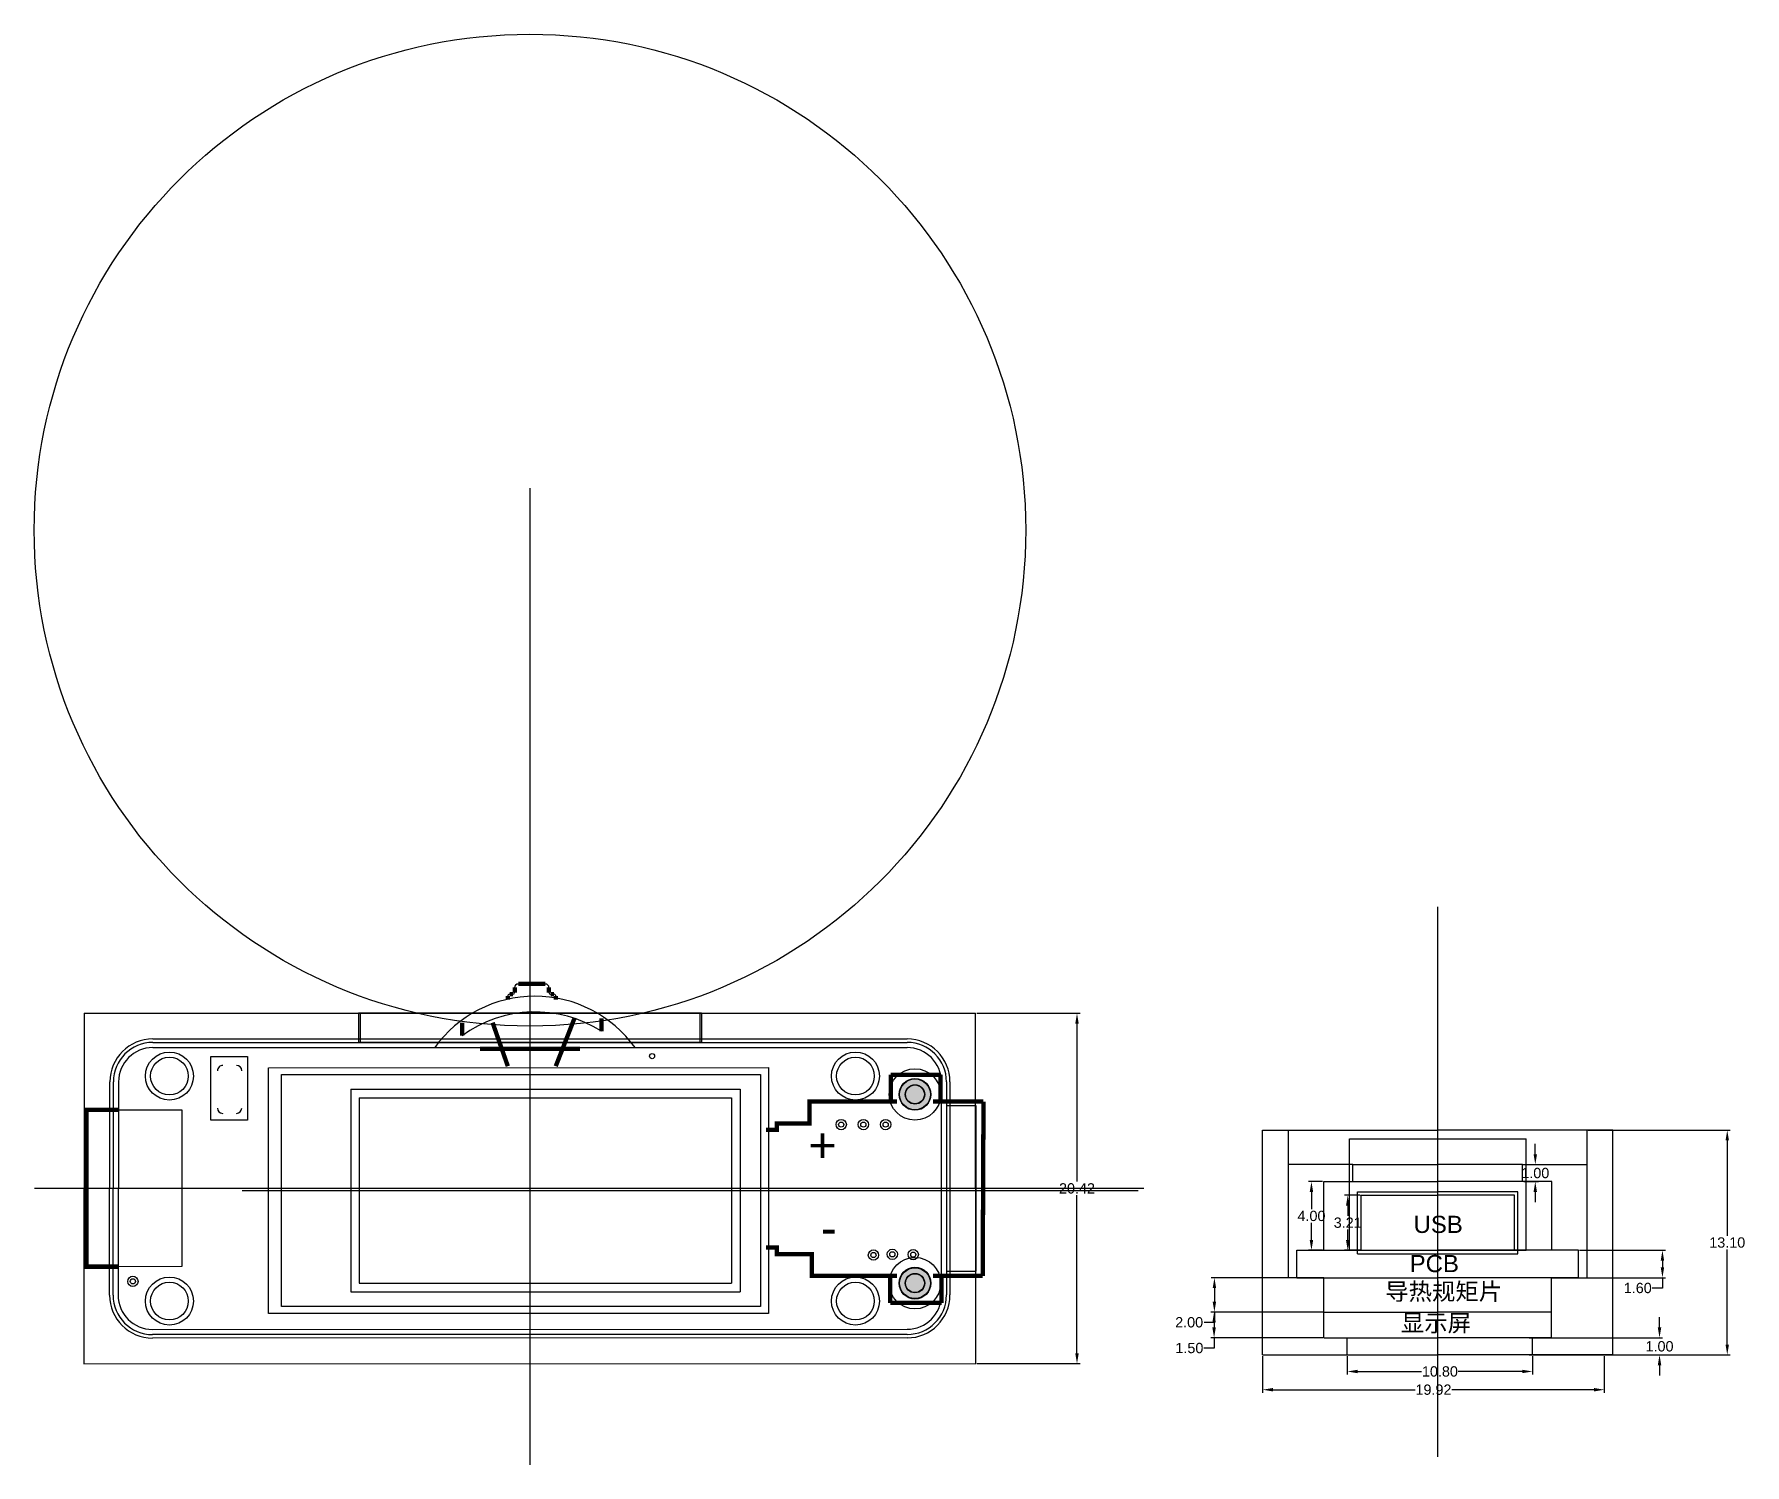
# Model space of a CAD drawing. Header units: millimetres. Extents: x -4.9 to 94.9, y -7.9 to 75.5.
import ezdxf

# ---------------------------------------------------------------- set-up
doc = ezdxf.new("R2010")
doc.units = ezdxf.units.MM
for name, color, linetype, true_color in [('BoardOutLine', 6, 'Continuous', 0xff00ff), ('BottomLayer', 5, 'Continuous', 0x0000ff), ('BottomSilkLayer', 7, 'Continuous', 0x66cc33), ('BottomSolderMaskLayer', 7, 'Continuous', 0xaa00ff), ('Hole', 7, 'Continuous', 0x222222), ('Multi-Layer', 7, 'Continuous', 0xc0c0c0), ('TopLayer', 1, 'Continuous', 0xff0000), ('TopSilkLayer', 7, 'Continuous', 0xffcc00), ('TopSolderMaskLayer', 7, 'Continuous', 0x800080)]:
    doc.layers.add(name, color=color, linetype=linetype, true_color=true_color)
doc.styles.get("Standard").update_dxf_attribs({"font": 'arial.ttf'})
doc.dimstyles.new('副本 Standard', dxfattribs={"dimtxt": 0.6, "dimasz": 0.6, "dimexe": 0.18, "dimexo": 0.0625, "dimgap": 0.09, "dimtad": 0, "dimtih": 1, "dimtoh": 1, "dimzin": 0, "dimdsep": 46, "dimtxsty": 'Standard', "dimcen": 0.09, "dimadec": 0, "dimazin": 0, "dimtfac": 1, "dimtofl": 0, "dimtmove": 0, "dimatfit": 3, "dimfxl": 1, "dimtolj": 1, "dimtzin": 0, "dimarcsym": 0})

# ---------------------------------------------------------------- blocks, each defined once
blk = doc.blocks.new('*D1')
at = {"layer": 'BottomSilkLayer', "color": 0, "lineweight": -2, "transparency": 16777216}
for p, q in [((50.072, 18.45), (56.097, 18.45)), ((55.917, 17.85), (55.917, 8.637)), ((55.917, -1.369), (55.917, 7.844)), ((50.072, -1.969), (56.097, -1.969))]:
    blk.add_line(p, q, dxfattribs=at)
at = {"layer": 'BottomSilkLayer', "color": 0, "transparency": 16777216}
for points in [[(55.817, 17.85), (56.017, 17.85), (55.917, 18.45)], [(55.817, -1.369), (56.017, -1.369), (55.917, -1.969)]]:
    blk.add_solid(points, dxfattribs=at)
at = {"layer": 'Defpoints', "color": 0, "transparency": 16777216}
for p in [(50.01, 18.45), (50.01, -1.969), (55.917, -1.969)]:
    blk.add_point(p, dxfattribs=at)
at = {"layer": 'BottomSilkLayer', "color": 0, "transparency": 16777216, "insert": (55.917, 8.24), "char_height": 0.6, "attachment_point": 5}
blk.add_mtext('\\A1;20.42', dxfattribs=at)
blk = doc.blocks.new('*D2')
at = {"layer": 'BottomSilkLayer', "color": 0, "lineweight": -2, "transparency": 16777216}
for p, q in [((89.883, 0.135), (89.883, 0.735)), ((82.288, -0.465), (90.063, -0.465)), ((82.288, -1.465), (90.063, -1.465)), ((89.883, -2.065), (89.883, -2.665))]:
    blk.add_line(p, q, dxfattribs=at)
at = {"layer": 'BottomSilkLayer', "color": 0, "transparency": 16777216}
for points in [[(89.783, 0.135), (89.983, 0.135), (89.883, -0.465)], [(89.783, -2.065), (89.983, -2.065), (89.883, -1.465)]]:
    blk.add_solid(points, dxfattribs=at)
at = {"layer": 'Defpoints', "color": 0, "transparency": 16777216}
for p in [(82.226, -0.465), (82.226, -1.465), (89.883, -1.465)]:
    blk.add_point(p, dxfattribs=at)
at = {"layer": 'BottomSilkLayer', "color": 0, "transparency": 16777216, "insert": (89.883, -0.965), "char_height": 0.6, "attachment_point": 5}
blk.add_mtext('\\A1;1.00', dxfattribs=at)
blk = doc.blocks.new('*D3')
at = {"layer": 'BottomSilkLayer', "color": 0, "lineweight": -2, "transparency": 16777216}
for p, q in [((70.25, 1.035), (63.73, 1.035)), ((63.91, 0.435), (63.91, 0.135)), ((70.25, -0.465), (63.73, -0.465)), ((63.91, -0.465), (63.91, -1.065)), ((63.91, -1.065), (63.31, -1.065))]:
    blk.add_line(p, q, dxfattribs=at)
at = {"layer": 'BottomSilkLayer', "color": 0, "transparency": 16777216}
for points in [[(63.81, 0.435), (64.01, 0.435), (63.91, 1.035)], [(63.81, 0.135), (64.01, 0.135), (63.91, -0.465)]]:
    blk.add_solid(points, dxfattribs=at)
at = {"layer": 'Defpoints', "color": 0, "transparency": 16777216}
for p in [(70.313, 1.035), (63.91, -0.465), (70.313, -0.465)]:
    blk.add_point(p, dxfattribs=at)
at = {"layer": 'BottomSilkLayer', "color": 0, "transparency": 16777216, "insert": (62.47, -1.065), "char_height": 0.6, "attachment_point": 5}
blk.add_mtext('\\A1;1.50', dxfattribs=at)
blk = doc.blocks.new('*D4')
at = {"layer": 'BottomSilkLayer', "color": 0, "lineweight": -2, "transparency": 16777216}
for p, q in [((70.25, 3.035), (63.749, 3.035)), ((63.929, 2.435), (63.929, 1.635)), ((70.25, 1.035), (63.749, 1.035)), ((63.929, 1.035), (63.929, 0.435)), ((63.929, 0.435), (63.329, 0.435))]:
    blk.add_line(p, q, dxfattribs=at)
at = {"layer": 'BottomSilkLayer', "color": 0, "transparency": 16777216}
for points in [[(63.829, 2.435), (64.029, 2.435), (63.929, 3.035)], [(63.829, 1.635), (64.029, 1.635), (63.929, 1.035)]]:
    blk.add_solid(points, dxfattribs=at)
at = {"layer": 'Defpoints', "color": 0, "transparency": 16777216}
for p in [(70.313, 3.035), (63.929, 1.035), (70.313, 1.035)]:
    blk.add_point(p, dxfattribs=at)
at = {"layer": 'BottomSilkLayer', "color": 0, "transparency": 16777216, "insert": (62.456, 0.435), "char_height": 0.6, "attachment_point": 5}
blk.add_mtext('\\A1;2.00', dxfattribs=at)
blk = doc.blocks.new('*D5')
at = {"layer": 'BottomSilkLayer', "color": 0, "lineweight": -2, "transparency": 16777216}
for p, q in [((85.224, 4.635), (90.233, 4.635)), ((90.053, 4.035), (90.053, 3.635)), ((85.224, 3.035), (90.233, 3.035)), ((90.053, 3.035), (90.053, 2.435)), ((90.053, 2.435), (89.453, 2.435))]:
    blk.add_line(p, q, dxfattribs=at)
at = {"layer": 'BottomSilkLayer', "color": 0, "transparency": 16777216}
for points in [[(89.953, 4.035), (90.153, 4.035), (90.053, 4.635)], [(89.953, 3.635), (90.153, 3.635), (90.053, 3.035)]]:
    blk.add_solid(points, dxfattribs=at)
at = {"layer": 'Defpoints', "color": 0, "transparency": 16777216}
for p in [(85.161, 4.635), (85.161, 3.035), (90.053, 3.035)]:
    blk.add_point(p, dxfattribs=at)
at = {"layer": 'BottomSilkLayer', "color": 0, "transparency": 16777216, "insert": (88.613, 2.435), "char_height": 0.6, "attachment_point": 5}
blk.add_mtext('\\A1;1.60', dxfattribs=at)
blk = doc.blocks.new('*D6')
at = {"layer": 'BottomSilkLayer', "color": 0, "lineweight": -2, "transparency": 16777216}
for p, q in [((72.419, 7.845), (71.522, 7.845)), ((71.702, 7.245), (71.702, 6.636)), ((71.702, 5.235), (71.702, 5.843)), ((72.419, 4.635), (71.522, 4.635))]:
    blk.add_line(p, q, dxfattribs=at)
at = {"layer": 'BottomSilkLayer', "color": 0, "transparency": 16777216}
for points in [[(71.602, 7.245), (71.802, 7.245), (71.702, 7.845)], [(71.602, 5.235), (71.802, 5.235), (71.702, 4.635)]]:
    blk.add_solid(points, dxfattribs=at)
at = {"layer": 'Defpoints', "color": 0, "transparency": 16777216}
for p in [(72.481, 7.845), (71.702, 4.635), (72.481, 4.635)]:
    blk.add_point(p, dxfattribs=at)
at = {"layer": 'BottomSilkLayer', "color": 0, "transparency": 16777216, "insert": (71.702, 6.24), "char_height": 0.6, "attachment_point": 5}
blk.add_mtext('\\A1;3.21', dxfattribs=at)
blk = doc.blocks.new('*D7')
at = {"layer": 'BottomSilkLayer', "color": 0, "lineweight": -2, "transparency": 16777216}
for p, q in [((70.239, 8.635), (69.408, 8.635)), ((69.588, 8.035), (69.588, 7.031)), ((69.588, 5.235), (69.588, 6.239)), ((70.239, 4.635), (69.408, 4.635))]:
    blk.add_line(p, q, dxfattribs=at)
at = {"layer": 'BottomSilkLayer', "color": 0, "transparency": 16777216}
for points in [[(69.488, 8.035), (69.688, 8.035), (69.588, 8.635)], [(69.488, 5.235), (69.688, 5.235), (69.588, 4.635)]]:
    blk.add_solid(points, dxfattribs=at)
at = {"layer": 'Defpoints', "color": 0, "transparency": 16777216}
for p in [(70.301, 8.635), (69.588, 4.635), (70.301, 4.635)]:
    blk.add_point(p, dxfattribs=at)
at = {"layer": 'BottomSilkLayer', "color": 0, "transparency": 16777216, "insert": (69.588, 6.635), "char_height": 0.6, "attachment_point": 5}
blk.add_mtext('\\A1;4.00', dxfattribs=at)
blk = doc.blocks.new('*D8')
at = {"layer": 'BottomSilkLayer', "color": 0, "lineweight": -2, "transparency": 16777216}
for p, q in [((82.639, 10.235), (82.639, 10.835)), ((81.964, 9.635), (82.819, 9.635)), ((81.964, 8.635), (82.819, 8.635)), ((82.639, 8.035), (82.639, 7.435))]:
    blk.add_line(p, q, dxfattribs=at)
at = {"layer": 'BottomSilkLayer', "color": 0, "transparency": 16777216}
for points in [[(82.539, 10.235), (82.739, 10.235), (82.639, 9.635)], [(82.539, 8.035), (82.739, 8.035), (82.639, 8.635)]]:
    blk.add_solid(points, dxfattribs=at)
at = {"layer": 'Defpoints', "color": 0, "transparency": 16777216}
for p in [(81.901, 9.635), (81.901, 8.635), (82.639, 8.635)]:
    blk.add_point(p, dxfattribs=at)
at = {"layer": 'BottomSilkLayer', "color": 0, "transparency": 16777216, "insert": (82.639, 9.135), "char_height": 0.6, "attachment_point": 5}
blk.add_mtext('\\A1;1.00', dxfattribs=at)
blk = doc.blocks.new('*D9')
at = {"layer": 'BottomSilkLayer', "color": 0, "lineweight": -2, "transparency": 16777216}
for p, q in [((85.724, 11.635), (94.011, 11.635)), ((93.831, 11.035), (93.831, 5.481)), ((93.831, -0.865), (93.831, 4.688)), ((87.224, -1.465), (94.011, -1.465))]:
    blk.add_line(p, q, dxfattribs=at)
at = {"layer": 'BottomSilkLayer', "color": 0, "transparency": 16777216}
for points in [[(93.731, 11.035), (93.931, 11.035), (93.831, 11.635)], [(93.731, -0.865), (93.931, -0.865), (93.831, -1.465)]]:
    blk.add_solid(points, dxfattribs=at)
at = {"layer": 'Defpoints', "color": 0, "transparency": 16777216}
for p in [(85.661, 11.635), (87.161, -1.465), (93.831, -1.465)]:
    blk.add_point(p, dxfattribs=at)
at = {"layer": 'BottomSilkLayer', "color": 0, "transparency": 16777216, "insert": (93.831, 5.085), "char_height": 0.6, "attachment_point": 5}
blk.add_mtext('\\A1;13.10', dxfattribs=at)
blk = doc.blocks.new('*D10')
at = {"layer": 'BottomSilkLayer', "color": 0, "lineweight": -2, "transparency": 16777216}
for p, q in [((66.741, -1.528), (66.741, -3.671)), ((86.661, -1.528), (86.661, -3.671)), ((67.341, -3.491), (75.63, -3.491)), ((86.061, -3.491), (77.772, -3.491))]:
    blk.add_line(p, q, dxfattribs=at)
at = {"layer": 'BottomSilkLayer', "color": 0, "transparency": 16777216}
for points in [[(67.341, -3.391), (67.341, -3.591), (66.741, -3.491)], [(86.061, -3.391), (86.061, -3.591), (86.661, -3.491)]]:
    blk.add_solid(points, dxfattribs=at)
at = {"layer": 'Defpoints', "color": 0, "transparency": 16777216}
for p in [(66.741, -1.465), (86.661, -1.465), (86.661, -3.491)]:
    blk.add_point(p, dxfattribs=at)
at = {"layer": 'BottomSilkLayer', "color": 0, "transparency": 16777216, "insert": (76.701, -3.491), "char_height": 0.6, "attachment_point": 5}
blk.add_mtext('\\A1;19.92', dxfattribs=at)
blk = doc.blocks.new('*D11')
at = {"layer": 'BottomSilkLayer', "color": 0, "lineweight": -2, "transparency": 16777216}
for p, q in [((71.677, -1.528), (71.677, -2.61)), ((82.477, -1.528), (82.477, -2.608)), ((72.277, -2.43), (76.004, -2.429)), ((81.877, -2.428), (78.15, -2.429))]:
    blk.add_line(p, q, dxfattribs=at)
at = {"layer": 'BottomSilkLayer', "color": 0, "transparency": 16777216}
for points in [[(72.277, -2.33), (72.277, -2.53), (71.677, -2.43)], [(81.877, -2.328), (81.877, -2.528), (82.477, -2.428)]]:
    blk.add_solid(points, dxfattribs=at)
at = {"layer": 'Defpoints', "color": 0, "transparency": 16777216}
for p in [(71.677, -1.465), (82.477, -1.465), (82.477, -2.428)]:
    blk.add_point(p, dxfattribs=at)
at = {"layer": 'BottomSilkLayer', "color": 0, "transparency": 16777216, "insert": (77.077, -2.429), "char_height": 0.6, "attachment_point": 5, "rotation": 0.01306}
blk.add_mtext('\\A1;10.80', dxfattribs=at)

msp = doc.modelspace()

# ---------------------------------------------------------------- hatches: boundary and pattern name
at = {"layer": 'BottomSolderMaskLayer'}
for points in [[(45.544, 13.72, 1), (47.395, 13.72, 1)], [(45.544, 2.72, 1), (47.395, 2.72, 1)]]:
    msp.add_hatch(color=256, dxfattribs=at).paths.add_polyline_path(points)
at = {"layer": 'Multi-Layer'}
for points in [[(45.57, 13.72, 1), (47.37, 13.72, 1)], [(45.57, 2.72, 1), (47.37, 2.72, 1)]]:
    msp.add_hatch(color=256, dxfattribs=at).paths.add_polyline_path(points)
at = {"layer": 'TopSolderMaskLayer'}
for points in [[(45.544, 13.72, 1), (47.395, 13.72, 1)], [(45.544, 2.72, 1), (47.395, 2.72, 1)]]:
    msp.add_hatch(color=256, dxfattribs=at).paths.add_polyline_path(points)

# ---------------------------------------------------------------- linework, layer by layer
at = {"layer": 'BoardOutLine'}
for p, q in [((-1.974, 18.452), (-1.983, -1.981)), ((-1.974, 18.452), (50.008, 18.45)), ((14.021, 18.451), (14.021, 16.751)), ((34.021, 18.451), (14.021, 18.451)), ((14.121, 18.451), (14.121, 16.751)), ((33.921, 18.451), (14.121, 18.451)), ((33.921, 18.451), (33.921, 16.751)), ((34.021, 18.451), (34.021, 16.751)), ((50.011, -1.969), (50.008, 18.45)), ((2.032, 16.952), (46.01, 16.95)), ((2.032, 16.752), (46.01, 16.75)), ((2.032, 16.452), (46.01, 16.45)), ((34.021, 16.751), (14.021, 16.751)), ((14.121, 16.751), (33.921, 16.751)), ((-0.49, 2.02), (-0.468, 14.452)), ((-0.29, 2.02), (-0.268, 14.452)), ((0.032, 14.452), (0.01, 2.02)), ((48.01, 2.03), (48.01, 14.45)), ((48.31, 14.45), (48.31, 13.069)), ((48.51, 14.45), (48.51, 2.03)), ((48.31, 13.069), (50.009, 13.069)), ((48.31, 13.069), (48.31, 3.411)), ((50.009, 13.069), (50.01, 3.411)), ((-0.287, 3.68), (-0.271, 12.815)), ((-0.271, 12.815), (3.729, 12.816)), ((3.729, 12.816), (3.731, 3.681)), ((66.741, -1.465), (66.742, 11.635)), ((66.741, 11.635), (76.951, 11.635)), ((68.241, 3.035), (68.241, 11.635)), ((87.161, 11.635), (76.951, 11.635)), ((85.661, 3.035), (85.661, 11.635)), ((87.161, -1.465), (87.161, 11.635)), ((72.001, 9.635), (68.241, 9.635)), ((72.001, 9.635), (76.951, 9.635)), ((81.901, 9.635), (76.951, 9.635)), ((81.901, 9.635), (85.661, 9.635)), ((70.301, 8.635), (76.951, 8.635)), ((72.281, 8.045), (76.951, 8.045)), ((83.601, 8.635), (76.951, 8.635)), ((81.621, 8.045), (76.951, 8.045)), ((72.481, 7.845), (76.951, 7.845)), ((81.421, 7.845), (76.951, 7.845)), ((68.741, 3.035), (68.741, 4.635)), ((68.741, 4.635), (76.951, 4.635)), ((72.281, 4.435), (81.621, 4.435)), ((72.481, 4.635), (81.421, 4.635)), ((85.161, 4.635), (76.951, 4.635)), ((85.161, 3.035), (85.161, 4.635)), ((3.731, 3.681), (-0.287, 3.68)), ((48.31, 3.411), (48.31, 2.03)), ((48.31, 3.411), (50.01, 3.411)), ((70.313, 3.035), (68.241, 3.035)), ((68.741, 3.035), (76.951, 3.035)), ((70.313, -0.465), (70.313, 3.035)), ((85.161, 3.035), (76.951, 3.035)), ((83.59, -0.465), (83.59, 3.035)), ((83.59, 3.035), (85.661, 3.035)), ((70.313, -0.465), (70.313, 1.035)), ((70.313, 1.035), (76.951, 1.035)), ((83.59, 1.035), (76.951, 1.035)), ((83.59, -0.465), (83.59, 1.035)), ((2.01, 0.02), (46.01, 0.03)), ((46.01, -0.27), (2.01, -0.28)), ((46.01, -0.47), (2.01, -0.48)), ((70.313, -0.465), (76.951, -0.465)), ((71.677, -1.465), (71.677, -0.465)), ((83.59, -0.465), (76.951, -0.465)), ((82.477, -1.465), (82.477, -0.465)), ((-1.983, -1.981), (50.011, -1.969)), ((66.741, -1.465), (76.951, -1.465)), ((87.161, -1.465), (76.951, -1.465))]:
    msp.add_line(p, q, dxfattribs=at)
for centre, radius in [((3, 14.79), 1.4), ((43, 14.79), 1.4), ((46.47, 13.72), 1.5), ((46.47, 2.72), 1.5), ((3, 1.678), 1.4), ((43, 1.678), 1.4)]:
    msp.add_circle(centre, radius, dxfattribs=at)
for centre, radius, start, end in [((2.032, 14.452), 2.5, 90, 180), ((2.032, 14.452), 2.3, 90, 180), ((2.032, 14.452), 2, 90, 180), ((46.01, 14.45), 2.5, 360, 90), ((46.01, 14.45), 2.3, 360, 90), ((46.01, 14.45), 2, 360, 90), ((2.01, 2.02), 2.5, 180, 270), ((2.01, 2.02), 2.3, 180, 270), ((2.01, 2.02), 2, 180, 270), ((46.01, 2.03), 2, 270, 0), ((46.01, 2.03), 2.5, 270, 0), ((46.01, 2.03), 2.3, 270, 0)]:
    msp.add_arc(centre, radius, start, end, dxfattribs=at)
at = {"layer": 'BottomLayer'}
for p, q in [((71.802, 11.135), (82.102, 11.135)), ((71.801, 4.635), (82.101, 4.635))]:
    msp.add_line(p, q, dxfattribs=at)
at = {"layer": 'BottomSilkLayer'}
msp.add_line((18.467, 16.451), (30.15, 16.451), dxfattribs=at)
at = {"layer": 'BottomSilkLayer', "const_width": 0.254}
for points in [[(23.137, 19.962), (23.137, 19.962), (23.137, 19.657)], [(24.915, 20.165), (24.915, 20.165), (23.34, 20.165)], [(25.118, 19.657), (25.118, 19.657), (25.118, 19.962)], [(22.731, 19.251), (22.731, 19.251), (22.731, 19.454)], [(23.036, 19.555), (23.036, 19.555), (22.832, 19.555)], [(25.423, 19.555), (25.423, 19.555), (25.22, 19.555)], [(25.525, 19.251), (25.525, 19.251), (25.525, 19.454)], [(20.064, 17.142), (20.064, 17.142), (20.064, 17.904)], [(22.731, 15.364), (22.731, 15.364), (21.842, 17.904)], [(25.525, 15.364), (25.525, 15.364), (26.617, 18.158)], [(28.192, 18.158), (28.192, 18.158), (28.192, 17.396)], [(21.105, 16.38), (21.105, 16.38), (22.604, 16.38)], [(22.604, 16.38), (22.604, 16.38), (25.398, 16.38)], [(25.398, 16.38), (25.398, 16.38), (26.947, 16.38)], [(45.055, 14.87), (45.055, 14.87), (47.95, 14.87)], [(45.055, 14.87), (45.055, 14.87), (45.055, 13.3)], [(47.95, 14.87), (47.95, 14.87), (47.95, 13.3)], [(37.787, 11.649), (38.422, 11.649), (38.422, 12.03), (40.327, 12.03), (40.327, 13.3), (41.423, 13.3)], [(45.42, 13.3), (45.42, 13.3), (41.423, 13.3)], [(50.465, 13.3), (50.465, 13.3), (47.52, 13.3)], [(50.465, 13.3), (50.465, 13.3), (50.42, 3.14)], [(0.049, 12.82), (-1.832, 12.82), (-1.832, 3.68), (0.049, 3.68)], [(37.787, 4.791), (38.422, 4.791), (38.422, 4.41), (40.454, 4.41), (40.454, 3.14), (41.423, 3.14)], [(45.42, 3.14), (45.42, 3.14), (41.423, 3.14)], [(45.029, 3.14), (45.029, 3.14), (45.029, 1.57)], [(50.42, 3.14), (50.42, 3.14), (47.52, 3.14)], [(48.02, 3.14), (48.02, 3.14), (48.02, 1.57)], [(45.029, 1.57), (45.029, 1.57), (48.02, 1.57)]]:
    msp.add_lwpolyline(points, dxfattribs=at)
at = {"layer": 'BottomSilkLayer'}
msp.add_lwpolyline([(5.405, 15.921), (7.546, 15.921), (7.547, 12.213), (5.406, 12.213)], close=True, dxfattribs=at)
msp.add_circle((24.021, 46.606), 28.905, dxfattribs=at)
for centre, radius, start, end in [((23.328, 19.954), 0.201, 90, 179.81174), ((24.927, 19.954), 0.201, 0.18826, 90), ((24.309, 12.242), 7.2, 35.77073, 144.22404), ((22.827, 19.455), 0.0991, 89.45381, 180.54619), ((23.028, 19.655), 0.1, 270, 359.95639), ((25.228, 19.655), 0.1, 180.04361, 270), ((25.429, 19.455), 0.0991, 359.45381, 90.54619), ((24.314, 11.317), 7.211, 57.46855, 126.11127)]:
    msp.add_arc(centre, radius, start, end, dxfattribs=at)
at = {"layer": 'BottomSolderMaskLayer'}
for centre, radius in [((46.47, 13.72), 0.925), ((46.47, 13.72), 0.566), ((46.47, 2.72), 0.925), ((46.47, 2.72), 0.566)]:
    msp.add_circle(centre, radius, dxfattribs=at)
at = {"layer": 'Hole'}
for centre in [(31.14, 15.95), (42.17, 11.96), (43.46, 11.96), (44.76, 11.96), (44.05, 4.36), (45.15, 4.4), (46.37, 4.38), (0.87, 2.825)]:
    msp.add_circle(centre, 0.15, dxfattribs=at)
at = {"layer": 'Multi-Layer'}
for centre, radius in [((3, 14.79), 1.1), ((43, 14.79), 1.1), ((46.47, 13.72), 0.9), ((46.47, 13.72), 0.55), ((42.17, 11.96), 0.3), ((43.46, 11.96), 0.3), ((44.76, 11.96), 0.3), ((44.05, 4.36), 0.3), ((45.15, 4.4), 0.3), ((46.37, 4.38), 0.3), ((0.87, 2.825), 0.3), ((46.47, 2.72), 0.9), ((46.47, 2.72), 0.55), ((3, 1.678), 1.1), ((43, 1.678), 1.1)]:
    msp.add_circle(centre, radius, dxfattribs=at)
at = {"layer": 'TopLayer'}
for p, q in [((24.021, 49.061), (24.021, -7.866)), ((76.951, -7.402), (76.951, 24.646)), ((8.78, 15.272), (37.92, 15.28)), ((8.78, 0.959), (8.78, 15.272)), ((37.92, 15.28), (37.92, 0.959)), ((9.53, 14.872), (37.47, 14.88)), ((9.53, 1.359), (9.53, 14.88)), ((13.57, 14.016), (36.27, 14.016)), ((13.57, 14.016), (13.57, 2.216)), ((36.27, 14.016), (36.27, 2.216)), ((37.47, 14.88), (37.47, 1.359)), ((14.07, 13.516), (35.77, 13.516)), ((14.07, 13.516), (14.07, 2.716)), ((35.77, 13.516), (35.77, 2.716)), ((71.801, 4.635), (71.801, 11.135)), ((82.101, 4.635), (82.101, 11.135)), ((72.001, 8.635), (72.001, 9.635)), ((81.901, 8.635), (81.901, 9.635)), ((59.815, 8.243), (-4.862, 8.228)), ((7.245, 8.116), (59.477, 8.12)), ((70.301, 4.635), (70.301, 8.635)), ((72.281, 4.435), (72.281, 8.045)), ((81.621, 4.435), (81.621, 8.045)), ((83.601, 4.635), (83.601, 8.635)), ((72.481, 4.635), (72.481, 7.845)), ((81.421, 4.635), (81.421, 7.845)), ((13.57, 2.216), (36.27, 2.216)), ((14.07, 2.716), (35.77, 2.716)), ((37.47, 1.359), (9.53, 1.359)), ((37.92, 0.959), (8.78, 0.959))]:
    msp.add_line(p, q, dxfattribs=at)
at = {"layer": 'TopSilkLayer'}
for centre, start, end in [((6.11, 15.101), 90.01306, 180.01306), ((6.91, 15.101), 0.01306, 90.01306), ((6.105, 12.925), 180.01306, 270.01306), ((6.905, 12.925), 270.01306, 0.01306)]:
    msp.add_arc(centre, 0.31, start, end, dxfattribs=at)
at = {"layer": 'TopSolderMaskLayer'}
for centre, radius in [((46.47, 13.72), 0.925), ((46.47, 13.72), 0.566), ((46.47, 2.72), 0.925), ((46.47, 2.72), 0.566)]:
    msp.add_circle(centre, radius, dxfattribs=at)

# ---------------------------------------------------------------- texts
at = {"layer": 'BottomLayer', "char_height": 1, "attachment_point": 1}
for s, width, insert in [('USB', 4.53094, (75.541, 6.646)), ('PCB', 4.53094, (75.314, 4.361)), ('{\\fSimSun|b0|i0|c134|p2;导热规矩片}', 7.84036, (73.888, 2.736)), ('{\\fSimSun|b0|i0|c134|p2;显示屏}', 4.53094, (74.802, 0.897))]:
    msp.add_mtext_dynamic_manual_height_columns(s, width=width, gutter_width=12.5, heights=[0], dxfattribs=dict(at, insert=insert))
at = {"layer": 'BottomSilkLayer', "text_generation_flag": 2}
for s, p in [('+', (41.91, 9.75)), ('-', (41.92, 4.93))]:
    msp.add_text(s, height=2.032, dxfattribs=at).set_placement(p)

# ---------------------------------------------------------------- dimensions: what is measured, and where the dimension line sits
at = {"layer": 'BottomSilkLayer'}
for p1, p2, distance, picture, middle in [((50.01, 18.45), (50.01, -1.969), 5.907, '*D1', (55.917, 8.24)), ((66.741, -1.465), (86.661, -1.465), -2.026, '*D10', (76.701, -3.491))]:
    dim = msp.add_aligned_dim(p1=p1, p2=p2, distance=distance, dimstyle='副本 Standard', dxfattribs=at)
    dim.commit()
    dim.dimension.update_dxf_attribs({"geometry": picture, "text_midpoint": middle})
for base, p1, p2, angle, picture, middle in [((93.831, -1.465), (85.661, 11.635), (87.161, -1.465), 90, '*D9', (93.831, 5.085)), ((82.639, 8.635), (81.901, 9.635), (81.901, 8.635), 90, '*D8', (82.639, 9.135)), ((69.588, 4.635), (70.301, 8.635), (70.301, 4.635), 90, '*D7', (69.588, 6.635)), ((71.702, 4.635), (72.481, 7.845), (72.481, 4.635), 90, '*D6', (71.702, 6.24)), ((90.053, 3.035), (85.161, 4.635), (85.161, 3.035), 90, '*D5', (88.613, 2.435)), ((63.929, 1.035), (70.313, 3.035), (70.313, 1.035), 90, '*D4', (62.456, 0.435)), ((63.91, -0.465), (70.313, 1.035), (70.313, -0.465), 90, '*D3', (62.47, -1.065)), ((89.883, -1.465), (82.226, -0.465), (82.226, -1.465), 90, '*D2', (89.883, -0.965)), ((82.477, -2.428), (71.677, -1.465), (82.477, -1.465), 0.01306, '*D11', (77.077, -2.429))]:
    dim = msp.add_linear_dim(base=base, p1=p1, p2=p2, angle=angle, dimstyle='副本 Standard', dxfattribs=at)
    dim.commit()
    dim.dimension.update_dxf_attribs({"geometry": picture, "text_midpoint": middle})

doc.saveas('drawing.dxf')
